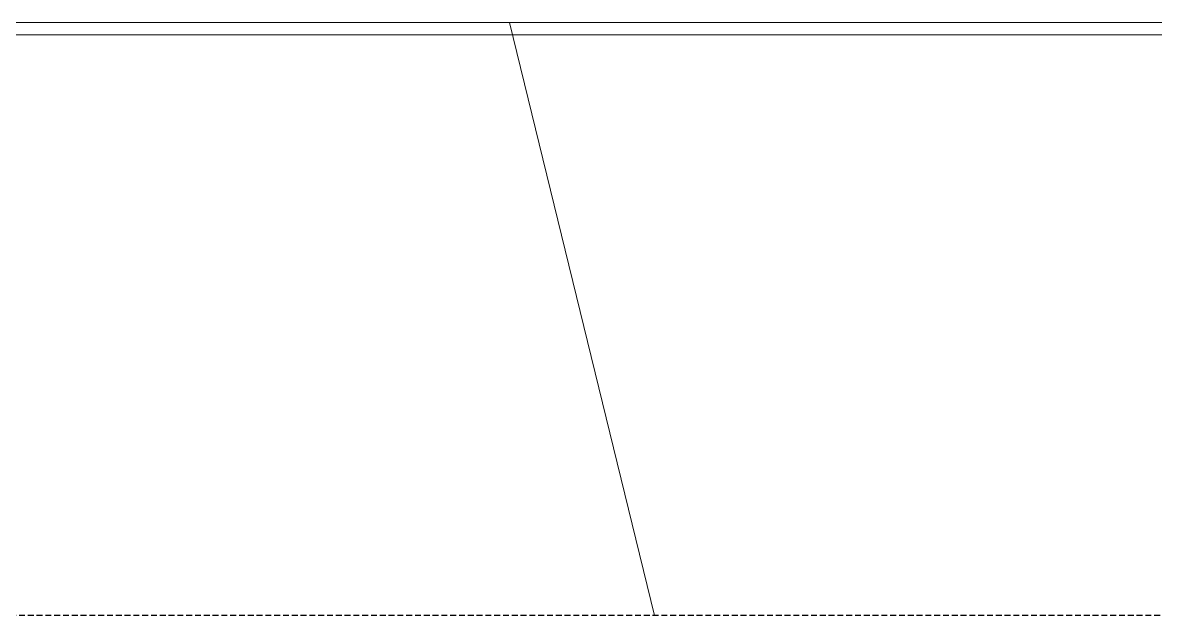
# Model space of a CAD drawing. Header units: millimetres. Extents: x 46404 to 154333, y -1327 to 55734.
# Drawn here: x 68396 to 69316, y 50077 to 50558 of the extents above; entities that cross this region are included whole.
import ezdxf

# ---------------------------------------------------------------- set-up
doc = ezdxf.new("R2010")
doc.units = ezdxf.units.MM
doc.linetypes.add('Dash - Tight', pattern=[4.5, 3, -1.5])
doc.linetypes.add('Hidden', pattern=[7.14375, 4.7625, -2.38125])
for name, color, linetype, lineweight in [('A-DETL-GENF-2', 92, 'Dash - Tight', 18), ('A-DETL-GENF-3', 92, 'Hidden', 25), ('A-DETL-THIN', 151, 'Continuous', 18), ('A-WALL', 113, 'Continuous', 18)]:
    doc.layers.add(name, color=color, linetype=linetype, lineweight=lineweight)

# ---------------------------------------------------------------- blocks, each defined once
blk = doc.blocks.new('BORDER VIEW - BORDER VIEW-2373945-TKCS_RAMP NKT 2 - MẶT BẰNG')
at = {"layer": 'A-DETL-GENF-3'}
blk.add_line((13627.76, 0), (150, 0), dxfattribs=at)

msp = doc.modelspace()

# ---------------------------------------------------------------- linework, layer by layer
at = {"layer": 'A-DETL-THIN'}
for p, q in [((67955, 50557.93), (71354.93, 50557.93)), ((68909.37, 50076.94), (68791.82, 50557.93))]:
    msp.add_line(p, q, dxfattribs=at)
at = {"layer": 'A-WALL'}
for p, q in [((71354.97, 50557.93), (67855, 50557.93)), ((71354.97, 50547.93), (67845, 50547.93))]:
    msp.add_line(p, q, dxfattribs=at)

# ---------------------------------------------------------------- block references
at = {"layer": 'A-DETL-GENF-2'}
msp.add_blockref('BORDER VIEW - BORDER VIEW-2373945-TKCS_RAMP NKT 2 - MẶT BẰNG', (67515, 50076.94), dxfattribs=at)

doc.saveas('drawing.dxf')
